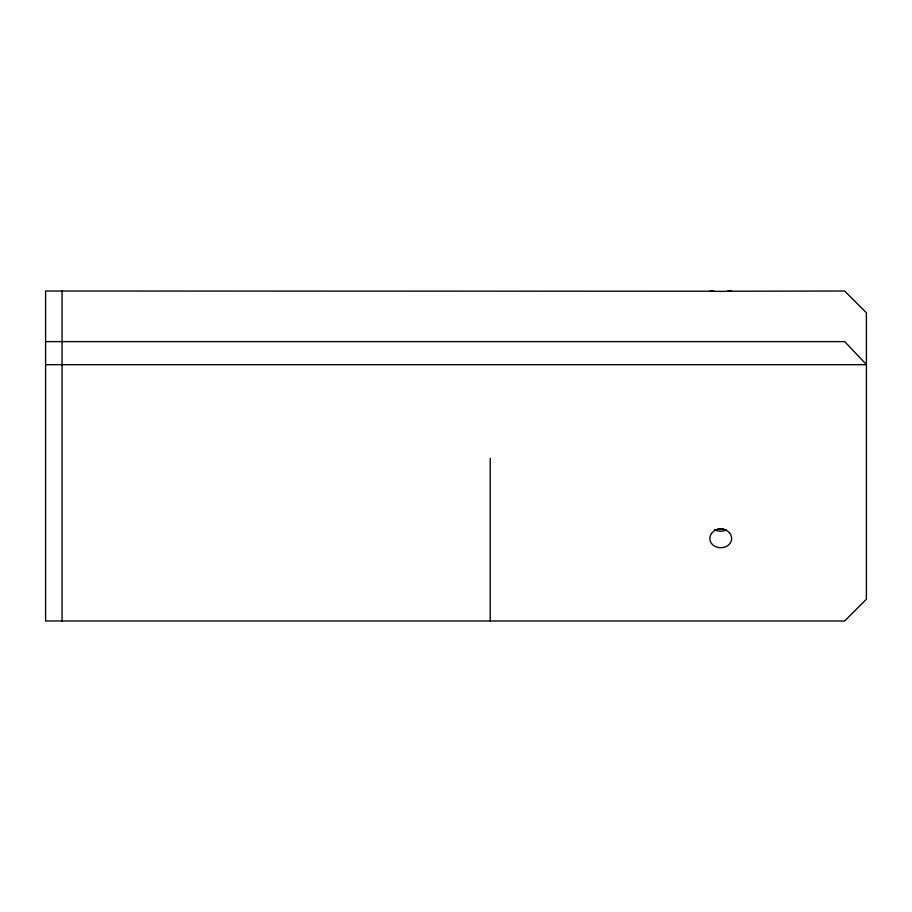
<?xml version="1.0" encoding="UTF-8"?>
<svg xmlns="http://www.w3.org/2000/svg" width="912" height="912" viewBox="0 0 912 912"><rect width="100%" height="100%" fill="white"/><g stroke="black" fill="none" stroke-linecap="round" stroke-linejoin="round"><path stroke-width="1.37" d="M718.702 529.085L719.044 529.028A10.83 9.793 0 0 1 722.441 529.028L722.771 529.085A10.864 9.53 0 0 1 725.359 529.895M713.811 291.224L45.6 291.019L45.6 620.969L844.66 620.981L866.4 599.241L866.4 312.759L844.66 291.019L727.662 291.224M731.47 291.031L728.665 291.179A10.864 0.65 0 0 1 712.819 291.179L710.129 291.031M45.6 341.612L844.66 341.612L866.4 364.538M45.6 364.686L866.4 364.686M729.532 532.904L729.326 532.665A10.864 9.69 0 0 0 712.147 532.665L711.953 532.904A10.864 9.53 0 0 0 709.958 537.305A10.864 9.371 0 0 0 710.516 541.671L710.63 541.945A10.876 9.2 0 0 0 714.62 546.163A10.853 8.995 0 0 0 726.853 546.163A10.876 9.2 0 0 0 730.843 541.945L730.968 541.671A10.864 9.371 0 0 0 731.527 537.316A10.864 9.53 0 0 0 729.52 532.904M490.2 458.314L490.2 620.981M62.062 291.019L62.062 620.969M715.498 530.157A10.864 9.53 0 0 1 718.69 529.154M726.271 529.963A10.853 9.074 0 0 1 725.701 530.237L725.678 530.248A10.83 8.869 0 0 1 715.806 530.248A10.853 9.074 0 0 1 714.632 529.667"/></g></svg>
